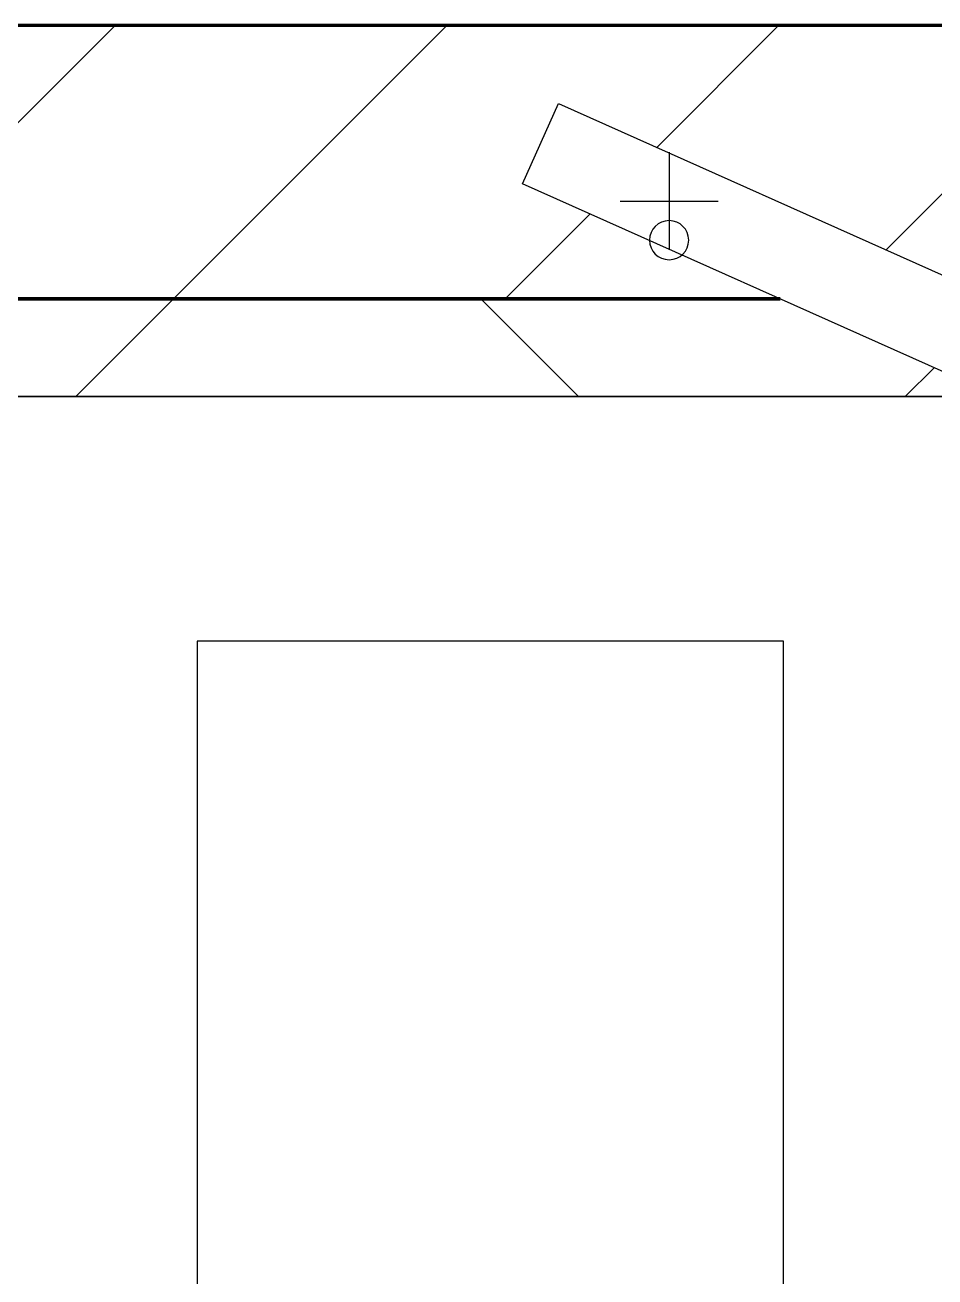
# Model space of a CAD drawing. Header units: millimetres. Extents: x -678720 to -601931, y -306 to 39239.
# Drawn here: x -651612 to -651146, y 8119 to 8759 of the extents above; entities that cross this region are included whole.
import ezdxf
from ezdxf.xclip import XClip

# ---------------------------------------------------------------- set-up
doc = ezdxf.new("R2010")
doc.units = ezdxf.units.MM
doc.header["$XCLIPFRAME"] = 0
doc.layers.add('000 - WIPEOUT', color=250, linetype='Continuous')
doc.layers.add('A11_ALU.SOLID SHEET', color=2, linetype='Continuous')
for name, color, linetype, lineweight in [('A-DOOR', 3, 'Continuous', 25), ('A-DOOR-E', 2, 'Continuous', 25), ('A-GLAZ-CURT', 2, 'Continuous', 9), ('A-WALL', 5, 'Continuous', 35), ('A-WALL-FNSH', 2, 'Continuous', 35), ('A-WALL-PATT', 1, 'Continuous', 35)]:
    doc.layers.add(name, color=color, linetype=linetype, lineweight=lineweight)

# ---------------------------------------------------------------- blocks, each defined once
blk = doc.blocks.new('DPA_AC-SG-PI - A1_1200x1300 mm-9660120-4234-01 ENLARGED MULTI-PURPOSE LEVEL - REFLECTED CEILING PLAN - SHEET 5')
at = {"layer": 'A-DOOR'}
for p, q in [((-500, 5), (-500, -45)), ((-525, -20), (-475, -20))]:
    blk.add_line(p, q, dxfattribs=at)
for start, end in [(0, 180), (180, 0)]:
    blk.add_arc((-500, -40), 10, start, end, dxfattribs=at)
at = {"layer": 'A-DOOR-E'}
for p, q in [((-575, -11.13), (-556.64, 29.95)), ((-556.64, 29.95), (511.63, -447.34)), ((493.28, -488.42), (-575, -11.13))]:
    blk.add_line(p, q, dxfattribs=at)
blk = doc.blocks.new('PPLS-PP19_Custom Tile Pattern - Custom Tile Pattern-V53-4234-01 ENLARGED MULTI-PURPOSE LEVEL - REFLECTED CEILING PLAN - SHEET 5')
at = {"layer": 'A-GLAZ-CURT'}
for p, q in [((31.34, 0), (300, 0)), ((300, 0), (31.34, 0)), ((195.99, 0), (201.72, 0)), ((201.72, 0), (195.99, 0)), ((202.06, 0), (213.31, 0)), ((213.31, 0), (202.06, 0)), ((230.06, 0), (300, 0)), ((143.25, -50), (300, -50)), ((300, -50), (143.25, -50))]:
    blk.add_line(p, q, dxfattribs=at)
for points, knots in [([(31.09, 0), (32.5, 0), (38.78, 0), (53.39, 0), (71.67, 0), (84.83, 0), (86.01, 0), (92.51, 0), (94.33, 0)], [-4844.334544, -4844.334544, -4844.334544, -4844.334544, -4705.298446, -4353.683244, -3960.84581, -3759.045785, -3336.541051, -2783.776468, -2783.776468, -2783.776468, -2783.776468]), ([(136.44, 0), (121.66, 0), (86.93, 0), (51.16, 0), (31.18, 0)], [-106.750556, -106.750556, -106.750556, -106.750556, -59.610984, 0, 0, 0, 0]), ([(103.09, 0), (101.08, 0), (86.31, 0), (63.34, 0), (41.24, 0), (32.83, 0), (31.27, 0)], [-375.435014, -375.435014, -375.435014, -375.435014, -369.147452, -330.153101, -307.516438, -302.210511, -302.210511, -302.210511, -302.210511]), ([(69.93, 0), (64.84, 0), (53.42, 0), (39.74, 0), (32.53, 0), (31.3, 0)], [-2945.461564, -2945.461564, -2945.461564, -2945.461564, -2634.532728, -2313.748533, -2246.611491, -2246.611491, -2246.611491, -2246.611491]), ([(31.31, 0), (31.94, 0), (35.93, 0), (48.37, 0), (61.43, 0), (69.15, 0), (69.85, 0)], [-139.375777, -139.375777, -139.375777, -139.375777, -135.792042, -118.513713, -97.899267, -95.855748, -95.855748, -95.855748, -95.855748]), ([(31.33, 0), (34.8, 0), (47.35, 0), (60.36, 0), (69.75, 0)], [-401.364905, -401.364905, -401.364905, -401.364905, -390.253598, -361.643964, -361.643964, -361.643964, -361.643964]), ([(31.33, 0), (37.1, 0), (52.1, 0), (70.92, 0), (82.12, 0), (83.66, 0)], [-4874.14523, -4874.14523, -4874.14523, -4874.14523, -4573.028122, -4094.177415, -3869.465285, -3869.465285, -3869.465285, -3869.465285]), ([(69.95, 0), (65.57, 0), (55.52, 0), (41.76, 0), (34.81, 0), (31.34, 0)], [-4631.685581, -4631.685581, -4631.685581, -4631.685581, -4326.416877, -4098.545751, -3883.394943, -3883.394943, -3883.394943, -3883.394943]), ([(32.02, 0), (33.36, 0), (38.27, 0), (45.92, 0), (57.76, 0), (63.6, 0), (68.63, 0), (68.84, 0)], [-1161.809332, -1161.809332, -1161.809332, -1161.809332, -1089.329421, -901.315459, -753.071572, -495.328968, -484.087222, -484.087222, -484.087222, -484.087222]), ([(69.84, 0), (67.49, 0), (61.19, 0), (51.85, 0), (44.35, 0), (35.53, 0), (32.41, 0)], [-6861.970004, -6861.970004, -6861.970004, -6861.970004, -6738.82075, -6548.303034, -6314.283804, -6175.773004, -6175.773004, -6175.773004, -6175.773004]), ([(69.9, 0), (69.61, 0), (64.73, 0), (57.82, 0), (46.51, 0), (41.18, 0), (36.02, 0), (35.54, 0), (35.54, 0)], [-358.648715, -358.648715, -358.648715, -358.648715, -357.622665, -341.267687, -334.000314, -326.15566, -319.318397, -317.489778, -317.489778, -317.489778, -317.489778]), ([(36.29, 0), (37.77, 0), (48.82, 0), (64.79, 0), (95.91, 0), (124.45, 0), (132.42, 0), (134.6, 0)], [-314.598523, -314.598523, -314.598523, -314.598523, -305.899624, -287.17622, -249.500363, -194.761443, -152.241002, -152.241002, -152.241002, -152.241002]), ([(69.9, 0), (74.88, 0), (97.92, 0), (120.63, 0), (138.28, 0), (138.53, 0)], [-361.498323, -361.498323, -361.498323, -361.498323, -346.313304, -291.370682, -290.5735, -290.5735, -290.5735, -290.5735]), ([(69.9, 0), (80.85, 0), (101.1, 0), (116.36, 0), (128.63, 0), (128.95, 0)], [-95.810499, -95.810499, -95.810499, -95.810499, -63.759246, -39.050993, -35.895543, -35.895543, -35.895543, -35.895543]), ([(114.39, 0), (114.2, 0), (112.08, 0), (105.42, 0), (92.38, 0), (85.59, 0), (76.15, 0), (71.08, 0), (69.9, 0)], [-8148.58938, -8148.58938, -8148.58938, -8148.58938, -8105.191388, -7723.759874, -7531.75727, -7135.649961, -6924.452779, -6862.957003, -6862.957003, -6862.957003, -6862.957003]), ([(70.02, 0), (70.79, 0), (73.13, 0), (75.22, 0), (76.03, 0), (76.21, 0)], [-463.191019, -463.191019, -463.191019, -463.191019, -421.953223, -334.951786, -290.452333, -290.452333, -290.452333, -290.452333]), ([(168.37, 0), (167.68, 0), (162.47, 0), (147.02, 0), (110.04, 0), (82.15, 0), (70.09, 0)], [-543.375029, -543.375029, -543.375029, -543.375029, -530.793311, -458.593899, -401.860199, -358.877847, -358.877847, -358.877847, -358.877847]), ([(76.22, 0), (75.58, 0), (73.64, 0), (71.05, 0), (70.61, 0)], [-193.634889, -193.634889, -193.634889, -193.634889, -31.537676, 0, 0, 0, 0]), ([(94.4, 0), (94.4, 0), (94.64, 0), (99.11, 0), (108.97, 0), (120.79, 0), (139.94, 0), (163.31, 0), (185.23, 0), (193.62, 0), (194.69, 0), (194.79, 0)], [-2348.345796, -2348.345796, -2348.345796, -2348.345796, -2310.419338, -2233.599744, -2052.234781, -1843.028543, -1530.39897, -1095.004608, -529.74427, -295.064701, -265.121568, -265.121568, -265.121568, -265.121568]), ([(129.02, 0), (129.02, 0), (124.41, 0), (122.35, 0), (114.96, 0), (108.04, 0), (103.09, 0)], [-35.386604, -35.386604, -35.386604, -35.386604, -31.430235, -22.807238, -15.488593, 0, 0, 0, 0]), ([(157.9, 0), (156.77, 0), (151.67, 0), (143.29, 0), (134.04, 0), (126.24, 0), (118.6, 0), (114.23, 0), (111.98, 0), (105.66, 0), (105.23, 0), (105.23, 0)], [-10292.955006, -10292.955006, -10292.955006, -10292.955006, -10098.273015, -9847.788484, -9677.714971, -9567.007022, -9453.21225, -9220.200448, -9012.77275, -8966.157302, -8929.495943, -8929.495943, -8929.495943, -8929.495943]), ([(105.26, 0), (105.52, 0), (111.01, 0), (112.65, 0), (113.59, 0)], [-8920.561005, -8920.561005, -8920.561005, -8920.561005, -8814.835624, -8577.462505, -8577.462505, -8577.462505, -8577.462505]), ([(128.58, 0), (128.8, 0), (130.16, 0), (139.26, 0), (152.67, 0), (161.24, 0), (162.19, 0), (162.75, 0)], [-633.326174, -633.326174, -633.326174, -633.326174, -627.736123, -618.981161, -602.094757, -592.980799, -581.414464, -581.414464, -581.414464, -581.414464]), ([(137.1, 0), (136, 0), (133.64, 0), (129.87, 0), (129.11, 0)], [-670.405967, -670.405967, -670.405967, -670.405967, -651.020627, -640.742133, -640.742133, -640.742133, -640.742133]), ([(193.8, 0), (193.33, 0), (190.11, 0), (183.13, 0), (171, 0), (161.95, 0), (161.28, 0), (158.35, 0), (157.85, 0), (157.77, 0)], [-11665.349007, -11665.349007, -11665.349007, -11665.349007, -11565.880756, -11105.624034, -10839.086983, -10768.332124, -10666.779182, -10580.760289, -10550.278881, -10550.278881, -10550.278881, -10550.278881]), ([(201.72, 0), (190.31, 0), (176.24, 0), (159.34, 0), (158.33, 0), (158.3, 0)], [-183.812149, -183.812149, -183.812149, -183.812149, -143.776725, -129.632772, -123.352749, -123.352749, -123.352749, -123.352749]), ([(159.07, 0), (159.13, 0), (160.84, 0), (165.21, 0), (174.15, 0), (185.98, 0), (208.82, 0), (219.42, 0), (230.06, 0)], [-115.643202, -115.643202, -115.643202, -115.643202, -114.681583, -87.660824, -65.295536, -41.623857, -24.459831, 0, 0, 0, 0]), ([(162.75, 0), (165.4, 0), (170.91, 0), (172.61, 0), (172.61, 0)], [-111.264224, -111.264224, -111.264224, -111.264224, -56.742688, -19.085662, -19.085662, -19.085662, -19.085662]), ([(247.1, 0), (246.76, 0), (245.04, 0), (238.34, 0), (226.56, 0), (221.1, 0), (200.27, 0), (182.99, 0), (174.27, 0), (169.67, 0), (168.99, 0)], [-9649.085549, -9649.085549, -9649.085549, -9649.085549, -9581.591397, -9406.094246, -9221.510254, -9016.44624, -8717.832359, -8253.978395, -8152.463617, -8069.855175, -8069.855175, -8069.855175, -8069.855175]), ([(201.74, 0), (197.43, 0), (186.35, 0), (175.3, 0), (169.49, 0)], [-180.386687, -180.386687, -180.386687, -180.386687, -162.427601, -142.916156, -142.916156, -142.916156, -142.916156]), ([(171.51, 0), (176.48, 0), (193.23, 0), (198.16, 0), (200.5, 0), (200.84, 0)], [-7971.819559, -7971.819559, -7971.819559, -7971.819559, -7784.112253, -7606.717214, -7575.738696, -7575.738696, -7575.738696, -7575.738696]), ([(172.07, 0), (177.66, 0), (187.87, 0), (201.08, 0), (207.47, 0), (213.96, 0), (215.11, 0)], [-255.364076, -255.364076, -255.364076, -255.364076, -237.955587, -223.92608, -215.862851, -208.75215, -208.75215, -208.75215, -208.75215]), ([(215.22, 0), (214.62, 0), (210.55, 0), (206.83, 0), (202.71, 0), (201.75, 0)], [-203.825446, -203.825446, -203.825446, -203.825446, -198.527383, -184.406837, -180.398796, -180.398796, -180.398796, -180.398796]), ([(201.8, 0), (204.54, 0), (209.11, 0), (213.9, 0), (241.96, 0), (266.73, 0), (281.71, 0), (291.71, 0), (296.52, 0), (297.86, 0), (298.09, 0)], [-7546.480143, -7546.480143, -7546.480143, -7546.480143, -7289.299508, -7042.621073, -6582.165592, -6068.460911, -5766.029927, -5566.724884, -5280.360606, -5199.253518, -5199.253518, -5199.253518, -5199.253518]), ([(300, 0), (286.53, 0), (254.22, 0), (220.84, 0), (203.62, 0), (202.77, 0)], [-285.253232, -285.253232, -285.253232, -285.253232, -244.693688, -187.987675, -185.029123, -185.029123, -185.029123, -185.029123]), ([(300, 0), (288.22, 0), (262, 0), (230.43, 0), (219.94, 0), (219.02, 0)], [-12528.858583, -12528.858583, -12528.858583, -12528.858583, -11905.454923, -11162.864862, -10856.732305, -10856.732305, -10856.732305, -10856.732305]), ([(219.9, 0), (220.86, 0), (227.84, 0), (242.06, 0), (246.54, 0), (246.96, 0)], [-10670.940496, -10670.940496, -10670.940496, -10670.940496, -10511.382485, -9925.173265, -9834.877357, -9834.877357, -9834.877357, -9834.877357]), ([(284.76, 0), (284.76, 0), (285.09, 0), (287.47, 0), (293.59, 0), (297.76, 0), (300, 0)], [-4110.630118, -4110.630118, -4110.630118, -4110.630118, -4053.389046, -3959.664717, -3862.421465, -3746.95702, -3746.95702, -3746.95702, -3746.95702]), ([(297.38, 0), (295.84, 0), (291.62, 0), (285.38, 0), (284.87, 0)], [-4803.172655, -4803.172655, -4803.172655, -4803.172655, -4358.271401, -4143.037883, -4143.037883, -4143.037883, -4143.037883])]:
    blk.add_open_spline(points, degree=3, knots=knots, dxfattribs=at)
for points in [[(76.63, 0), (75, 0), (73.04, 0), (70.96, 0)], [(80.35, 0), (79.57, 0), (78.27, 0), (76.63, 0)], [(84.06, 0), (83.48, 0), (82.41, 0), (81.72, 0)], [(168.74, 0), (168.74, 0), (169.81, 0), (171.51, 0)], [(195.11, 0), (194.91, 0), (194.44, 0), (193.8, 0)]]:
    blk.add_open_spline(points, degree=3, dxfattribs=at)
blk = doc.blocks.new('PPLS-PP19_Custom Tile Pattern - Custom Tile Pattern-V54-4234-01 ENLARGED MULTI-PURPOSE LEVEL - REFLECTED CEILING PLAN - SHEET 5')
at = {"layer": 'A-GLAZ-CURT'}
for p, q in [((-300, 0), (300, 0)), ((300, 0), (-300, 0)), ((-293.07, 0), (-275.75, 0)), ((-275.75, 0), (-293.07, 0)), ((-222.32, 0), (-205, 0)), ((-205, 0), (-222.32, 0)), ((-300, -50), (300, -50)), ((300, -50), (-300, -50))]:
    blk.add_line(p, q, dxfattribs=at)
at = {"layer": 'A-GLAZ-CURT', "flags": 128}
for points in [[(-300, 0), (-291.56, 0), (-283.3, 0), (-275.2, 0), (-267.26, 0)], [(-267.51, 0), (-275.48, 0), (-283.55, 0), (-291.73, 0), (-300, 0)], [(-266.41, 0), (-259.45, 0), (-251.77, 0), (-244.2, 0), (-236.74, 0), (-229.36, 0), (-222.06, 0), (-214.83, 0), (-207.71, 0), (-200.76, 0)], [(-134.57, 0), (-140.03, 0), (-145.5, 0), (-150.63, 0), (-155.53, 0), (-160.27, 0), (-164.95, 0), (-169.65, 0), (-174.47, 0), (-179.49, 0), (-184.81, 0), (-190.44, 0), (-196.37, 0), (-202.58, 0), (-209.04, 0), (-215.73, 0), (-222.63, 0), (-229.72, 0), (-236.97, 0), (-244.39, 0), (-251.96, 0), (-259.67, 0), (-266.41, 0)], [(-200.5, 0), (-194.02, 0), (-187.54, 0), (-181.38, 0), (-175.58, 0), (-170.25, 0), (-165.64, 0), (-162.01, 0), (-159.53, 0), (-157.46, 0), (-154.52, 0), (-149.42, 0), (-141.84, 0), (-132.81, 0), (-126.08, 0)], [(-125.17, 0), (-128.55, 0), (-134.16, 0)]]:
    blk.add_lwpolyline(points, dxfattribs=at)
at = {"layer": 'A-GLAZ-CURT'}
for points, knots in [([(-300, 0), (-284.65, 0), (-248.05, 0), (-217.53, 0), (-201.12, 0)], [-5323.127839, -5323.127839, -5323.127839, -5323.127839, -4502.809032, -3326.954899, -3326.954899, -3326.954899, -3326.954899]), ([(-135.39, 0), (-158.21, 0), (-202.95, 0), (-262.56, 0), (-294.48, 0), (-300, 0)], [-17120.441938, -17120.441938, -17120.441938, -17120.441938, -15131.813646, -13729.592194, -13439.944408, -13439.944408, -13439.944408, -13439.944408]), ([(-137.88, 0), (-140.56, 0), (-147.66, 0), (-147.69, 0), (-158.72, 0), (-174.02, 0), (-185.59, 0), (-209.77, 0), (-232.01, 0), (-255.22, 0), (-262.59, 0), (-264.9, 0), (-265.4, 0)], [-3187.727384, -3187.727384, -3187.727384, -3187.727384, -2919.378265, -2477.344047, -2237.412286, -2029.680487, -1755.085331, -1400.429864, -858.079193, -543.655514, -208.940337, 0, 0, 0, 0]), ([(-258.6, 0), (-257.91, 0), (-254.26, 0), (-241.25, 0), (-225.99, 0), (-213.1, 0), (-205.36, 0), (-201.39, 0), (-200.5, 0)], [-5722.54675, -5722.54675, -5722.54675, -5722.54675, -5657.471696, -5413.335975, -5017.494783, -4832.723979, -4666.091899, -4617.162647, -4617.162647, -4617.162647, -4617.162647]), ([(-200.66, 0), (-207.98, 0), (-217.77, 0), (-231.26, 0), (-233.46, 0), (-234, 0)], [-1365.823924, -1365.823924, -1365.823924, -1365.823924, -978.033455, -846.069444, -682.911962, -682.911962, -682.911962, -682.911962]), ([(-233.49, 0), (-233.44, 0), (-232.38, 0), (-230.74, 0), (-225.3, 0), (-223.63, 0)], [-455.274641, -455.274641, -455.274641, -455.274641, -440.605512, -119.536984, 0, 0, 0, 0]), ([(-223.63, 0), (-219.39, 0), (-206.17, 0), (-188.58, 0), (-169.02, 0), (-152.21, 0), (-140.61, 0), (-135.7, 0)], [-5463.295695, -5463.295695, -5463.295695, -5463.295695, -5161.076232, -4739.070012, -4465.409639, -4149.119819, -3844.541415, -3844.541415, -3844.541415, -3844.541415]), ([(-134.53, 0), (-136.04, 0), (-138.61, 0), (-149.31, 0), (-162.01, 0), (-177.91, 0), (-192.04, 0), (-199.48, 0), (-200.5, 0)], [-2688.322045, -2688.322045, -2688.322045, -2688.322045, -2418.507304, -2308.929706, -2113.765672, -1763.376603, -1422.553702, -1368.729038, -1368.729038, -1368.729038, -1368.729038]), ([(-200.49, 0), (-191.98, 0), (-161.45, 0), (-129.95, 0), (-110.8, 0), (-99.5, 0), (-91.46, 0)], [-3311.783615, -3311.783615, -3311.783615, -3311.783615, -2700.551212, -1002.059161, -460.363443, 0, 0, 0, 0]), ([(-200.04, 0), (-195.33, 0), (-184.82, 0), (-171.77, 0), (-158.7, 0), (-157.22, 0)], [-4608.762483, -4608.762483, -4608.762483, -4608.762483, -4349.945572, -4000.813434, -3840.635403, -3840.635403, -3840.635403, -3840.635403]), ([(-152.35, 0), (-151.03, 0), (-147.71, 0), (-143.57, 0), (-138.62, 0)], [-3494.978217, -3494.978217, -3494.978217, -3494.978217, -3371.022232, -3227.460399, -3227.460399, -3227.460399, -3227.460399]), ([(-134.54, 0), (-135.34, 0), (-139.99, 0), (-147.46, 0), (-150.03, 0), (-150.57, 0)], [-5554.358734, -5554.358734, -5554.358734, -5554.358734, -5508.838257, -5298.784692, -5196.16478, -5196.16478, -5196.16478, -5196.16478]), ([(-150.34, 0), (-150.07, 0), (-147.75, 0), (-142.6, 0), (-127.26, 0), (-107.3, 0), (-90.42, 0), (-75.26, 0), (-68.41, 0), (-65.12, 0), (-63.63, 0)], [-4948.728362, -4948.728362, -4948.728362, -4948.728362, -4883.323924, -4440.880425, -4054.690705, -3793.097032, -3402.597032, -3144.956779, -3050.982048, -2969.237017, -2969.237017, -2969.237017, -2969.237017]), ([(-26.75, 0), (-27.82, 0), (-36.18, 0), (-53.55, 0), (-78.2, 0), (-110.94, 0), (-130.52, 0), (-147.74, 0), (-149.07, 0)], [-8718.362214, -8718.362214, -8718.362214, -8718.362214, -8532.293389, -8073.216054, -7508.296369, -7004.680444, -6449.282163, -6277.220794, -6277.220794, -6277.220794, -6277.220794]), ([(-148.23, 0), (-146.94, 0), (-140.15, 0), (-137.64, 0), (-135.34, 0), (-134.77, 0)], [-6162.058746, -6162.058746, -6162.058746, -6162.058746, -6017.569127, -5560.701257, -5463.506987, -5463.506987, -5463.506987, -5463.506987]), ([(-86.16, 0), (-91.37, 0), (-104.13, 0), (-122.65, 0), (-139.03, 0), (-146.11, 0), (-146.95, 0)], [-1681.3698, -1681.3698, -1681.3698, -1681.3698, -1374.161226, -945.742622, -741.901385, -489.130243, -489.130243, -489.130243, -489.130243]), ([(-146.69, 0), (-146.59, 0), (-145.49, 0), (-140.59, 0), (-136.49, 0), (-134.93, 0)], [-420.34245, -420.34245, -420.34245, -420.34245, -406.956646, -290.263673, -210.171225, -210.171225, -210.171225, -210.171225]), ([(-134.64, 0), (-134.07, 0), (-132.3, 0), (-128.78, 0), (-126.5, 0)], [-5456.246406, -5456.246406, -5456.246406, -5456.246406, -5364.112219, -5231.017328, -5231.017328, -5231.017328, -5231.017328]), ([(-72.93, 0), (-75.51, 0), (-91.39, 0), (-114.1, 0), (-134.57, 0)], [-19442.345229, -19442.345229, -19442.345229, -19442.345229, -18935.241197, -17144.196286, -17144.196286, -17144.196286, -17144.196286]), ([(-134.52, 0), (-131.81, 0), (-127.17, 0), (-124.19, 0), (-123.43, 0), (-123.28, 0)], [-3819.75718, -3819.75718, -3819.75718, -3819.75718, -3647.167523, -3488.92562, -3439.852845, -3439.852845, -3439.852845, -3439.852845]), ([(-127.41, 0), (-131.63, 0), (-133.16, 0), (-134.09, 0), (-134.15, 0)], [-8540.990293, -8540.990293, -8540.990293, -8540.990293, -8266.114998, -8246.473386, -8246.473386, -8246.473386, -8246.473386]), ([(-134.15, 0), (-133.32, 0), (-130.31, 0), (-117.33, 0), (-92.04, 0), (-77.74, 0), (-70.55, 0), (-68.61, 0)], [-7657.439573, -7657.439573, -7657.439573, -7657.439573, -7293.749979, -6839.55839, -6236.997189, -5713.340575, -5490.90771, -5490.90771, -5490.90771, -5490.90771]), ([(-118.78, 0), (-121.86, 0), (-125.68, 0), (-131.55, 0), (-133.86, 0)], [-5938.474035, -5938.474035, -5938.474035, -5938.474035, -5700.061948, -5567.319408, -5567.319408, -5567.319408, -5567.319408]), ([(-120.13, 0), (-120.14, 0), (-120.24, 0), (-121.3, 0), (-129.25, 0), (-133.82, 0)], [-2933.992132, -2933.992132, -2933.992132, -2933.992132, -2920.575025, -2840.280255, -2731.647847, -2731.647847, -2731.647847, -2731.647847]), ([(-113.43, 0), (-113.44, 0), (-113.96, 0), (-119.73, 0), (-125.43, 0), (-127.03, 0), (-127.41, 0)], [-328.499627, -328.499627, -328.499627, -328.499627, -282.672656, -98.539552, -24.539552, 0, 0, 0, 0]), ([(-126.5, 0), (-122.44, 0), (-108.71, 0), (-86.68, 0), (-63.44, 0), (-54.4, 0), (-48.53, 0), (-30.79, 0), (-20.25, 0), (-6.97, 0), (-2.72, 0)], [-5231.017328, -5231.017328, -5231.017328, -5231.017328, -4994.692869, -4542.524482, -4008.285538, -3689.699207, -3546.54457, -3315.260113, -2864.387349, -2631.633474, -2631.633474, -2631.633474, -2631.633474]), ([(-125.15, 0), (-124.93, 0), (-121.96, 0), (-113.01, 0), (-98.9, 0), (-85.29, 0), (-73.33, 0), (-68.55, 0)], [-3362.7396, -3362.7396, -3362.7396, -3362.7396, -3342.215224, -3074.362186, -2902.289527, -2605.247022, -2322.099534, -2322.099534, -2322.099534, -2322.099534]), ([(-122.08, 0), (-122.01, 0), (-121.69, 0), (-121.2, 0), (-120.88, 0)], [-3136.336417, -3136.336417, -3136.336417, -3136.336417, -3110.304437, -3035.164275, -3035.164275, -3035.164275, -3035.164275]), ([(-36.33, 0), (-36.43, 0), (-37.27, 0), (-45.02, 0), (-46.13, 0), (-60.59, 0), (-81.23, 0), (-99.51, 0), (-114.02, 0), (-117.28, 0), (-118.78, 0)], [-1855.773136, -1855.773136, -1855.773136, -1855.773136, -1810.870157, -1672.078046, -1405.135169, -1060.00838, -740.068933, -229.489605, -116.330425, 0, 0, 0, 0]), ([(-117.74, 0), (-117.19, 0), (-114.78, 0), (-113.43, 0), (-113.43, 0)], [-821.249067, -821.249067, -821.249067, -821.249067, -394.672656, -330.879064, -330.879064, -330.879064, -330.879064]), ([(-68.65, 0), (-73.5, 0), (-88.04, 0), (-107.61, 0), (-116.56, 0), (-117.56, 0)], [-2607.119028, -2607.119028, -2607.119028, -2607.119028, -2193.204658, -1433.981041, -985.49888, -985.49888, -985.49888, -985.49888]), ([(-115.82, 0), (-114.96, 0), (-110.41, 0), (-96.78, 0), (-81.82, 0), (-72.87, 0), (-69.64, 0)], [-5724.064692, -5724.064692, -5724.064692, -5724.064692, -5430.283136, -5103.229623, -4799.173296, -4627.967198, -4627.967198, -4627.967198, -4627.967198]), ([(9.32, 0), (9.08, 0), (7.65, 0), (2.57, 0), (-12.23, 0), (-25.64, 0), (-40, 0), (-56.24, 0), (-75.59, 0), (-94, 0), (-112.01, 0), (-114.94, 0), (-115.63, 0)], [-2922.926651, -2922.926651, -2922.926651, -2922.926651, -2882.788014, -2720.818881, -2518.50168, -2125.455881, -1792.521578, -1466.981642, -1208.454564, -789.402658, -501.969187, -243.577221, -243.577221, -243.577221, -243.577221]), ([(-91.46, 0), (-90.09, 0), (-84.7, 0), (-77.43, 0), (-72.73, 0), (-72.64, 0), (-72.64, 0)], [-19832.387487, -19832.387487, -19832.387487, -19832.387487, -19753.885894, -19541.04734, -19478.625389, -19471.062469, -19471.062469, -19471.062469, -19471.062469]), ([(-68.66, 0), (-69.01, 0), (-74.88, 0), (-80.63, 0), (-86.16, 0)], [-2028.22235, -2028.22235, -2028.22235, -2028.22235, -2007.031671, -1681.3698, -1681.3698, -1681.3698, -1681.3698]), ([(-29.03, 0), (-33.97, 0), (-43.74, 0), (-56.37, 0), (-71.66, 0), (-77.83, 0), (-82.66, 0), (-83.28, 0), (-83.28, 0)], [-2680.714891, -2680.714891, -2680.714891, -2680.714891, -2413.671296, -2161.752162, -2006.592567, -1646.621388, -1424.436217, -1393.971743, -1393.971743, -1393.971743, -1393.971743]), ([(-83.28, 0), (-83.28, 0), (-82.91, 0), (-76.14, 0), (-62.97, 0), (-48.14, 0), (-36.49, 0), (-33.57, 0), (-29.94, 0), (-28.57, 0)], [-1393.4169, -1393.4169, -1393.4169, -1393.4169, -1353.722004, -1274.333717, -1073.56893, -651.549973, -296.515819, -83.513472, 0, 0, 0, 0])]:
    blk.add_open_spline(points, degree=3, knots=knots, dxfattribs=at)
blk.add_open_spline([(-134.56, 0), (-130.62, 0), (-127.36, 0), (-125.15, 0)], degree=3, dxfattribs=at)
blk = doc.blocks.new('*U321')
at = {"layer": 'A-GLAZ-CURT', "rotation": 180}
for name, p in [('PPLS-PP19_Custom Tile Pattern - Custom Tile Pattern-V54-4234-01 ENLARGED MULTI-PURPOSE LEVEL - REFLECTED CEILING PLAN - SHEET 5', (-18665, -710)), ('PPLS-PP19_Custom Tile Pattern - Custom Tile Pattern-V53-4234-01 ENLARGED MULTI-PURPOSE LEVEL - REFLECTED CEILING PLAN - SHEET 5', (-18065, -710))]:
    blk.add_blockref(name, p, dxfattribs=at)
blk = doc.blocks.new('*U605')
at = {"color": 3}
blk.add_wipeout([(-275, -30850), (275, -30850), (275, -31150), (-275, -31150)], dxfattribs=at).dxf.layer = '000 - WIPEOUT'
at = {"layer": 'A11_ALU.SOLID SHEET', "color": 0, "linetype": 'ByBlock'}
blk.add_lwpolyline([(-275, -31150), (275, -31150), (275, -30850), (-275, -30850)], close=True, dxfattribs=at)
blk = doc.blocks.new('*U743')
blk.add_lwpolyline([(21173.36, -580), (28210, -580), (28210, -6849.96), (45954.15, -6849.96), (45954.15, 600), (82995.06, 600), (83086.47, 650), (90052, 650), (90392, 990), (103159.16, 990), (103159.16, 4990), (21173.36, 4990), (21173.36, 3485.45), (21203.36, 3485.45), (21203.36, 925.54), (21173.36, 925.54), (21173.36, -580)])
at = {"layer": 'A11_ALU.SOLID SHEET', "color": 0, "linetype": 'ByBlock', "rotation": 90}
blk.add_blockref('*U605', (62308.5, 4590), dxfattribs=at)

msp = doc.modelspace()

# ---------------------------------------------------------------- block references
at = {"layer": 'A11_ALU.SOLID SHEET'}
ref = msp.add_blockref('*U743', (-744682.37, 3579.02), dxfattribs=at)
XClip(ref).set_block_clipping_path([(69798.6834257276, -3885.5002684942), (120965.0023936313, 33679.9972602262)])

# ---------------------------------------------------------------- next in the draw order: hatches: boundary and pattern name
at = {"layer": 'A-WALL-PATT', "lineweight": 9}
h = msp.add_hatch(dxfattribs=at)
h.set_pattern_fill('FP_2', color=256, style=0, pattern_type=2)
h.set_pattern_definition([(45, (0, 0), (-84.852814, 84.852814), [])])
h.paths.add_polyline_path([(-645614.94, 8619.02), (-644025.62, 8619.02), (-644076.02, 8641.53), (-644079.79, 8639.36), (-644084.96, 8639.36), (-644091.03, 8644.02), (-644092.03, 8648.69), (-644157.37, 8677.88), (-644139.02, 8718.97), (-643915.31, 8619.02), (-632557.37, 8619.02), (-632557.37, 8759.02), (-674883.69, 8759.02), (-674883.69, 8619.02), (-672825.62, 8619.02), (-672876.02, 8641.53), (-672879.79, 8639.36), (-672884.96, 8639.36), (-672891.03, 8644.02), (-672892.03, 8648.69), (-672957.37, 8677.88), (-672939.02, 8718.97), (-672715.31, 8619.02), (-669225.62, 8619.02), (-669276.02, 8641.53), (-669279.79, 8639.36), (-669284.96, 8639.36), (-669291.03, 8644.02), (-669292.03, 8648.69), (-669357.37, 8677.88), (-669339.02, 8718.97), (-669115.31, 8619.02), (-665625.62, 8619.02), (-665676.02, 8641.53), (-665679.79, 8639.36), (-665684.96, 8639.36), (-665691.03, 8644.02), (-665692.03, 8648.69), (-665757.37, 8677.88), (-665739.02, 8718.97), (-665515.31, 8619.02), (-662025.62, 8619.02), (-662076.02, 8641.53), (-662079.79, 8639.36), (-662084.96, 8639.36), (-662091.03, 8644.02), (-662092.03, 8648.69), (-662157.37, 8677.88), (-662139.02, 8718.97), (-661915.31, 8619.02), (-658425.62, 8619.02), (-658476.02, 8641.53), (-658479.79, 8639.36), (-658484.96, 8639.36), (-658491.03, 8644.02), (-658492.03, 8648.69), (-658557.37, 8677.88), (-658539.02, 8718.97), (-658315.31, 8619.02), (-654825.62, 8619.02), (-654876.02, 8641.53), (-654879.79, 8639.36), (-654884.96, 8639.36), (-654891.03, 8644.02), (-654892.03, 8648.69), (-654957.37, 8677.88), (-654939.02, 8718.97), (-654715.31, 8619.02), (-651225.62, 8619.02), (-651276.02, 8641.53), (-651279.79, 8639.36), (-651284.96, 8639.36), (-651291.03, 8644.02), (-651292.03, 8648.69), (-651357.37, 8677.88), (-651339.02, 8718.97), (-651115.31, 8619.02), (-647625.62, 8619.02), (-647676.02, 8641.53), (-647679.79, 8639.36), (-647684.96, 8639.36), (-647691.03, 8644.02), (-647692.03, 8648.69), (-647757.37, 8677.88), (-647739.02, 8718.97), (-647515.31, 8619.02), (-645746.78, 8619.02)])
h = msp.add_hatch(dxfattribs=at)
h.set_pattern_fill('FP_3', color=256, style=0, pattern_type=2)
h.set_pattern_definition([(45, (0, 0), (-212.13203, 212.13203), []), (135, (0, 0), (-212.13203, -212.13203), [])])
h.paths.add_polyline_path([(-637582.37, 8569.02), (-637582.37, 8619.02), (-643915.31, 8619.02), (-643803.39, 8569.02), (-641132.34, 8569.02)])
h.paths.add_polyline_path([(-659985.63, 8569.02), (-658313.71, 8569.02), (-658425.62, 8619.02), (-661915.31, 8619.02), (-661803.39, 8569.02), (-660051.55, 8569.02)])
h.paths.add_polyline_path([(-653657.25, 8569.02), (-651113.71, 8569.02), (-651225.62, 8619.02), (-654715.31, 8619.02), (-654603.39, 8569.02), (-653782.37, 8569.02)])
h.paths.add_polyline_path([(-643913.71, 8569.02), (-644025.62, 8619.02), (-647515.31, 8619.02), (-647403.39, 8569.02), (-643966.93, 8569.02)])
h.paths.add_polyline_path([(-658203.39, 8569.02), (-654713.71, 8569.02), (-654825.62, 8619.02), (-658315.31, 8619.02), (-658205.78, 8570.08)])
h.paths.add_polyline_path([(-662292.85, 8569.02), (-661913.71, 8569.02), (-662025.62, 8619.02), (-665515.31, 8619.02), (-665403.39, 8569.02), (-662358.77, 8569.02)])
h.paths.add_polyline_path([(-647513.71, 8569.02), (-647625.62, 8619.02), (-651115.31, 8619.02), (-651003.39, 8569.02), (-647526.64, 8569.02)])
h.paths.add_polyline_path([(-666973.22, 8569.02), (-665513.71, 8569.02), (-665625.62, 8619.02), (-669115.31, 8619.02), (-669003.39, 8569.02), (-667105.06, 8569.02)])
h.paths.add_polyline_path([(-670928.45, 8569.02), (-669113.71, 8569.02), (-669225.62, 8619.02), (-672715.31, 8619.02), (-672603.39, 8569.02), (-670994.37, 8569.02)])
h.paths.add_polyline_path([(-672906.07, 8569.02), (-672713.71, 8569.02), (-672825.62, 8619.02), (-674883.69, 8619.02), (-674883.69, 8569.02), (-672957.37, 8569.02)])

# ---------------------------------------------------------------- next in the draw order: linework, layer by layer
at = {"layer": 'A-WALL', "color": 7, "lineweight": 70}
for p, q in [((-653782.37, 8759.02), (-651382.37, 8759.02)), ((-651382.37, 8759.02), (-650182.37, 8759.02)), ((-651382.37, 8619.02), (-653782.37, 8619.02)), ((-653782.37, 8619.02), (-651382.37, 8619.02)), ((-651225.62, 8619.02), (-651382.37, 8619.02)), ((-651382.37, 8619.02), (-651225.62, 8619.02))]:
    msp.add_line(p, q, dxfattribs=at)
at = {"layer": 'A-WALL-FNSH', "color": 250}
for p, q in [((-651382.37, 8569.02), (-653782.37, 8569.02)), ((-651113.71, 8569.02), (-651382.37, 8569.02))]:
    msp.add_line(p, q, dxfattribs=at)

# ---------------------------------------------------------------- next in the draw order: block references
msp.add_blockref('*U321', (-633017.37, 9279.02))
at = {"layer": 'A-DOOR-E'}
msp.add_blockref('DPA_AC-SG-PI - A1_1200x1300 mm-9660120-4234-01 ENLARGED MULTI-PURPOSE LEVEL - REFLECTED CEILING PLAN - SHEET 5', (-650782.37, 8689.02), dxfattribs=at)

doc.saveas('drawing.dxf')
